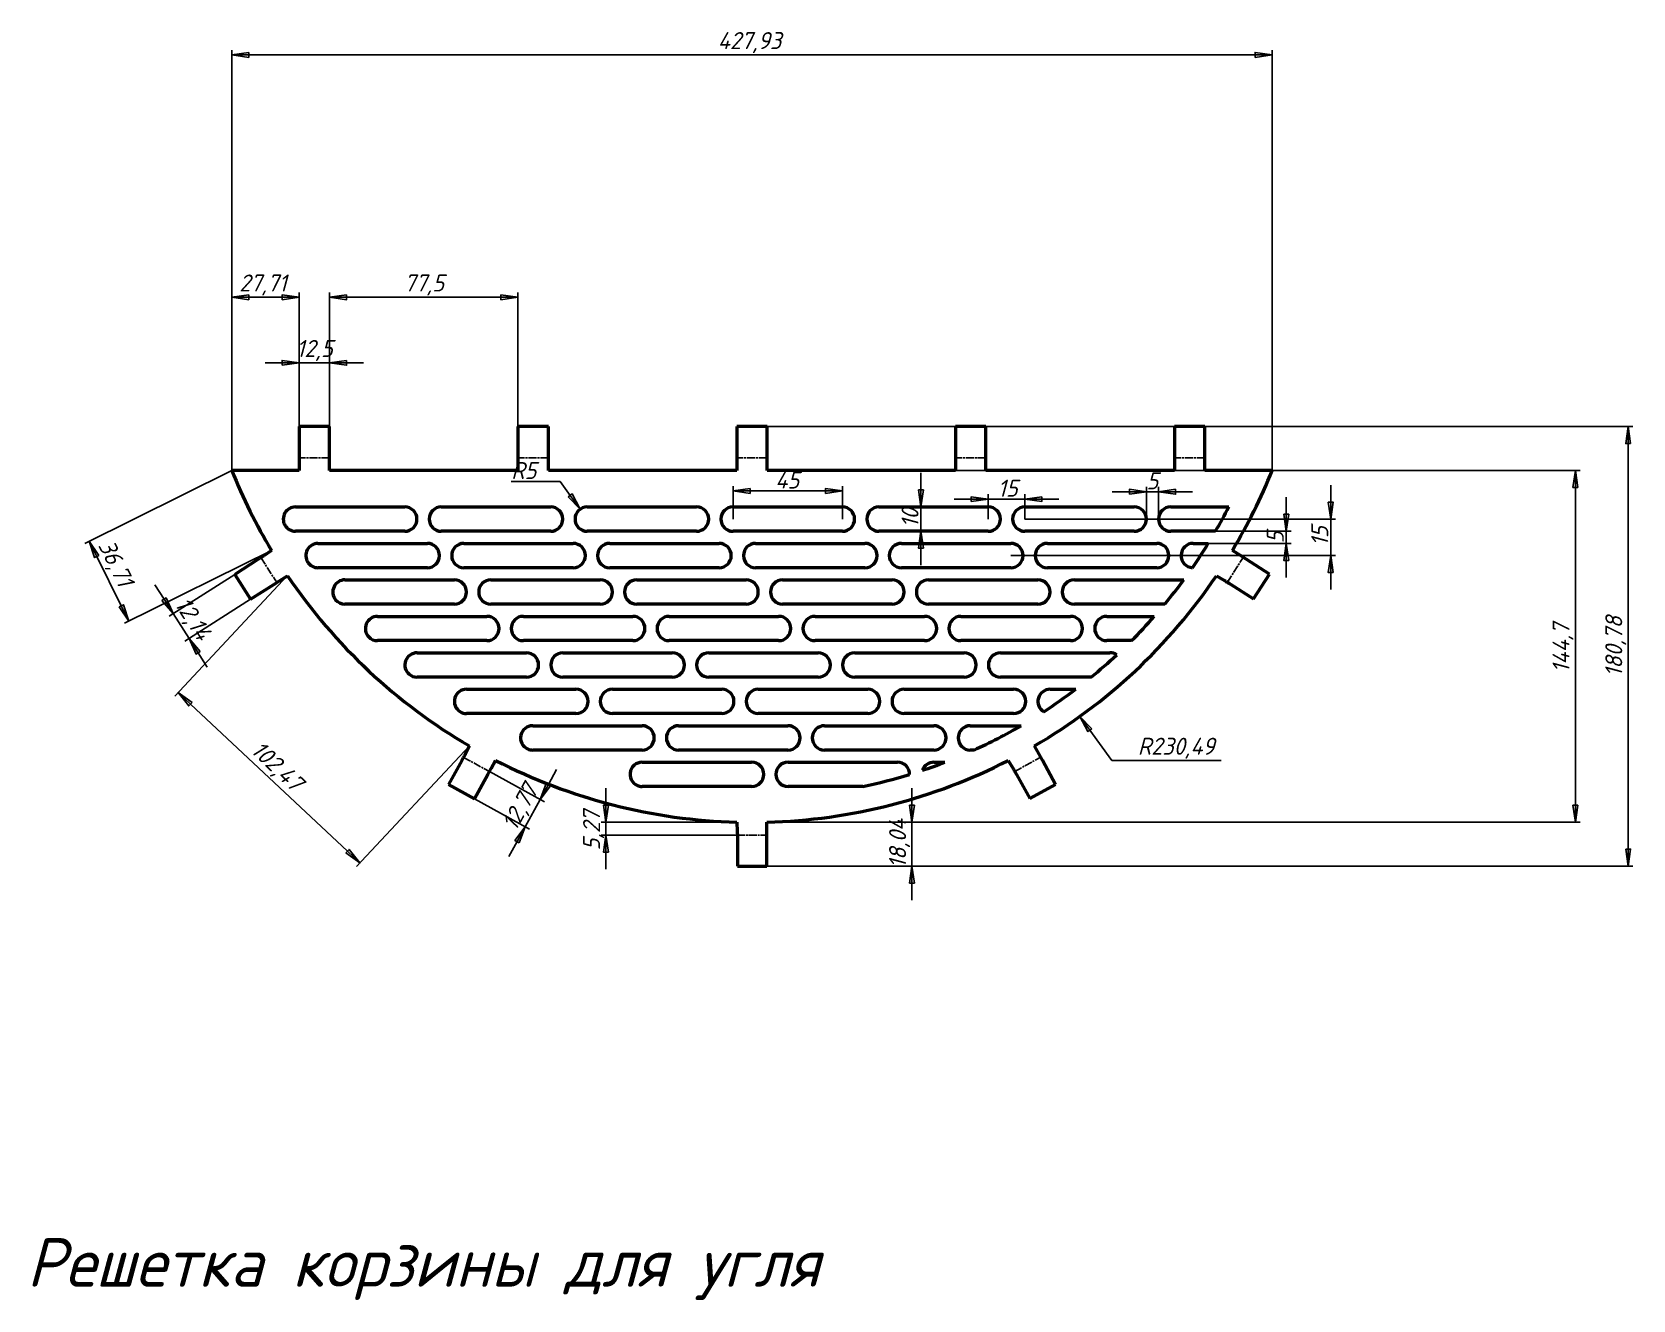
# Model space of a CAD drawing. Header units: millimetres. Extents: x 124 to 782, y 28 to 550.
import ezdxf

# ---------------------------------------------------------------- set-up
doc = ezdxf.new("R2010")
doc.units = ezdxf.units.MM
doc.header["$LTSCALE"] = 2
doc.linetypes.add('CHAIN', pattern=[0.7087, 0.4724, -0.0591, 0.1181, -0.0591])
for name, color, linetype, lineweight in [('Видимый контур (ГОСТ)', 7, 'Continuous', 50), ('Обозначение (ГОСТ)', 7, 'Continuous', 25), ('Осевая линия сгиба (ГОСТ)', 7, 'CHAIN', 25), ('Размер (ГОСТ)', 7, 'Continuous', 25)]:
    doc.layers.add(name, color=color, linetype=linetype, lineweight=lineweight)
doc.styles.add('Обычный текст (ГОСТ)', font='GOST Common Italic.ttf')
doc.dimstyles.new('Обычный (ГОСТ)', dxfattribs={"dimscale": 2, "dimtxt": 3.5, "dimasz": 3.5, "dimexe": 1, "dimexo": 0, "dimgap": 0.5, "dimtad": 1, "dimrnd": 1e-08, "dimtxsty": 'Обычный текст (ГОСТ)', "dimblk": 'Filled-1', "dimcen": 0.09, "dimdle": 15, "dimclrd": 256, "dimclre": 256, "dimclrt": 256, "dimazin": 2, "dimtfac": 0.714286, "dimtdec": 3, "dimtmove": 0, "dimatfit": 3, "dimfxl": 1, "dimtolj": 1, "dimlwd": 25, "dimlwe": 25, "dimarcsym": 0})

# ---------------------------------------------------------------- blocks, each defined once
blk = doc.blocks.new('Filled-1')
at = {"color": 0}
for p, q in [((0, 0), (-1, 0.143)), ((-1, 0.143), (-1, -0.143)), ((-1, 0), (0, 0)), ((-1, -0.143), (0, 0))]:
    blk.add_line(p, q, dxfattribs=at)
at = {"color": 0, "flags": 128}
blk.add_lwpolyline([(-1, -0.143), (0, 0), (-1, 0.143), (-1, -0.143)], dxfattribs=at)
at = {"color": 0}
blk.add_solid([(-1, -0.143), (0, 0), (-1, 0.143), (-1, -0.143)], dxfattribs=at)
blk = doc.blocks.new('*D6')
at = {"layer": 'Defpoints', "color": 0, "linetype": 'Continuous', "transparency": 16777216}
for p in [(633.96, 540.3), (206.04, 369.35), (633.96, 369.35)]:
    blk.add_point(p, dxfattribs=at)
at = {"layer": 'Размер (ГОСТ)', "linetype": 'Continuous', "lineweight": 25, "transparency": 16777216}
for p, q in [((206.04, 369.35), (206.04, 542.3)), ((213.04, 540.3), (626.96, 540.3)), ((633.96, 369.35), (633.96, 542.3))]:
    blk.add_line(p, q, dxfattribs=at)
at = {"layer": 'Размер (ГОСТ)', "linetype": 'Continuous', "lineweight": 25, "transparency": 16777216, "xscale": 7, "yscale": 7, "zscale": 7, "rotation": 180}
blk.add_blockref('Filled-1', (206.04, 540.3), dxfattribs=at)
at = {"layer": 'Размер (ГОСТ)', "linetype": 'Continuous', "lineweight": 25, "transparency": 16777216, "xscale": 7, "yscale": 7, "zscale": 7}
blk.add_blockref('Filled-1', (633.96, 540.3), dxfattribs=at)
at = {"layer": 'Размер (ГОСТ)', "linetype": 'Continuous', "lineweight": 25, "transparency": 16777216, "insert": (405.93, 549.7), "char_height": 7, "attachment_point": 1, "style": 'Обычный текст (ГОСТ)'}
blk.add_mtext('\\A1;427,93', dxfattribs=at)
blk = doc.blocks.new('*D7')
at = {"layer": 'Defpoints', "color": 0, "linetype": 'Continuous', "transparency": 16777216}
for p in [(420, 455.06), (554.91, 268.18)]:
    blk.add_point(p, dxfattribs=at)
at = {"layer": 'Размер (ГОСТ)', "linetype": 'Continuous', "lineweight": 25, "transparency": 16777216}
for p, q in [((568.02, 250.02), (559.01, 262.5)), ((613.01, 250.02), (568.02, 250.02))]:
    blk.add_line(p, q, dxfattribs=at)
at = {"layer": 'Размер (ГОСТ)', "linetype": 'Continuous', "lineweight": 25, "transparency": 16777216, "xscale": 7, "yscale": 7, "zscale": 7, "rotation": 125.8259795643685}
blk.add_blockref('Filled-1', (554.91, 268.18), dxfattribs=at)
at = {"layer": 'Размер (ГОСТ)', "linetype": 'Continuous', "lineweight": 25, "transparency": 16777216, "insert": (578.7, 259.42), "char_height": 7, "attachment_point": 1, "style": 'Обычный текст (ГОСТ)'}
blk.add_mtext('\\A1;R230,49', dxfattribs=at)
blk = doc.blocks.new('*D8')
at = {"layer": 'Defpoints', "color": 0, "linetype": 'Continuous', "transparency": 16777216}
for p in [(233.75, 440.58), (206.04, 369.35), (233.75, 373.23)]:
    blk.add_point(p, dxfattribs=at)
at = {"layer": 'Размер (ГОСТ)', "linetype": 'Continuous', "lineweight": 25, "transparency": 16777216}
for p, q in [((206.04, 369.35), (206.04, 442.58)), ((233.75, 373.23), (233.75, 442.58)), ((213.04, 440.58), (226.75, 440.58))]:
    blk.add_line(p, q, dxfattribs=at)
at = {"layer": 'Размер (ГОСТ)', "linetype": 'Continuous', "lineweight": 25, "transparency": 16777216, "xscale": 7, "yscale": 7, "zscale": 7, "rotation": 180}
blk.add_blockref('Filled-1', (206.04, 440.58), dxfattribs=at)
at = {"layer": 'Размер (ГОСТ)', "linetype": 'Continuous', "lineweight": 25, "transparency": 16777216, "xscale": 7, "yscale": 7, "zscale": 7}
blk.add_blockref('Filled-1', (233.75, 440.58), dxfattribs=at)
at = {"layer": 'Размер (ГОСТ)', "linetype": 'Continuous', "lineweight": 25, "transparency": 16777216, "insert": (209.1, 449.98), "char_height": 7, "attachment_point": 1, "style": 'Обычный текст (ГОСТ)'}
blk.add_mtext('\\A1;27,71', dxfattribs=at)
blk = doc.blocks.new('*D9')
at = {"layer": 'Defpoints', "color": 0, "linetype": 'Continuous', "transparency": 16777216}
for p in [(246.25, 413.64), (233.75, 387.39), (246.25, 387.39)]:
    blk.add_point(p, dxfattribs=at)
at = {"layer": 'Размер (ГОСТ)', "linetype": 'Continuous', "lineweight": 25, "transparency": 16777216}
for p, q in [((233.75, 387.39), (233.75, 415.64)), ((246.25, 387.39), (246.25, 415.64)), ((226.75, 413.64), (219.75, 413.64)), ((233.75, 413.64), (246.25, 413.64)), ((253.25, 413.64), (260.25, 413.64))]:
    blk.add_line(p, q, dxfattribs=at)
at = {"layer": 'Размер (ГОСТ)', "linetype": 'Continuous', "lineweight": 25, "transparency": 16777216, "xscale": 7, "yscale": 7, "zscale": 7}
blk.add_blockref('Filled-1', (233.75, 413.64), dxfattribs=at)
at = {"layer": 'Размер (ГОСТ)', "linetype": 'Continuous', "lineweight": 25, "transparency": 16777216, "xscale": 7, "yscale": 7, "zscale": 7, "rotation": 180}
blk.add_blockref('Filled-1', (246.25, 413.64), dxfattribs=at)
at = {"layer": 'Размер (ГОСТ)', "linetype": 'Continuous', "lineweight": 25, "transparency": 16777216, "insert": (232.57, 423.04), "char_height": 7, "attachment_point": 1, "style": 'Обычный текст (ГОСТ)'}
blk.add_mtext('\\A1;12,5', dxfattribs=at)
blk = doc.blocks.new('*D10')
at = {"layer": 'Defpoints', "color": 0, "linetype": 'Continuous', "transparency": 16777216}
for p in [(323.75, 440.58), (246.25, 373.23), (323.75, 369.35)]:
    blk.add_point(p, dxfattribs=at)
at = {"layer": 'Размер (ГОСТ)', "linetype": 'Continuous', "lineweight": 25, "transparency": 16777216}
for p, q in [((246.25, 373.23), (246.25, 442.58)), ((323.75, 369.35), (323.75, 442.58)), ((253.25, 440.58), (316.75, 440.58))]:
    blk.add_line(p, q, dxfattribs=at)
at = {"layer": 'Размер (ГОСТ)', "linetype": 'Continuous', "lineweight": 25, "transparency": 16777216, "xscale": 7, "yscale": 7, "zscale": 7, "rotation": 180}
blk.add_blockref('Filled-1', (246.25, 440.58), dxfattribs=at)
at = {"layer": 'Размер (ГОСТ)', "linetype": 'Continuous', "lineweight": 25, "transparency": 16777216, "xscale": 7, "yscale": 7, "zscale": 7}
blk.add_blockref('Filled-1', (323.75, 440.58), dxfattribs=at)
at = {"layer": 'Размер (ГОСТ)', "linetype": 'Continuous', "lineweight": 25, "transparency": 16777216, "insert": (276.91, 449.98), "char_height": 7, "attachment_point": 1, "style": 'Обычный текст (ГОСТ)'}
blk.add_mtext('\\A1;77,5', dxfattribs=at)
blk = doc.blocks.new('*D11')
at = {"layer": 'Defpoints', "color": 0, "linetype": 'Continuous', "transparency": 16777216}
for p in [(206.04, 369.35), (222.36, 336.47), (163.73, 307.37)]:
    blk.add_point(p, dxfattribs=at)
at = {"layer": 'Размер (ГОСТ)', "linetype": 'Continuous', "lineweight": 25, "transparency": 16777216}
for p, q in [((206.04, 369.35), (145.62, 339.36)), ((222.36, 336.47), (161.94, 306.48)), ((150.52, 333.98), (160.62, 313.64))]:
    blk.add_line(p, q, dxfattribs=at)
at = {"layer": 'Размер (ГОСТ)', "linetype": 'Continuous', "lineweight": 25, "transparency": 16777216, "xscale": 7, "yscale": 7, "zscale": 7}
for p, rotation in [((147.41, 340.25), 116.3980978850305), ((163.73, 307.37), 296.3980978850305)]:
    blk.add_blockref('Filled-1', p, dxfattribs=dict(at, rotation=rotation))
at = {"layer": 'Размер (ГОСТ)', "linetype": 'Continuous', "lineweight": 25, "transparency": 16777216, "insert": (157.16, 341.75), "char_height": 7, "attachment_point": 1, "rotation": 296.3981, "style": 'Обычный текст (ГОСТ)'}
blk.add_mtext('\\A1;36,71', dxfattribs=at)
blk = doc.blocks.new('*D12')
at = {"layer": 'Defpoints', "color": 0, "linetype": 'Continuous', "transparency": 16777216}
for p in [(207.24, 326.62), (213.76, 316.38), (188.46, 300.26)]:
    blk.add_point(p, dxfattribs=at)
at = {"layer": 'Размер (ГОСТ)', "linetype": 'Continuous', "lineweight": 25, "transparency": 16777216}
for p, q in [((207.24, 326.62), (180.25, 309.43)), ((178.18, 316.41), (174.42, 322.31)), ((213.76, 316.38), (186.78, 299.19)), ((181.94, 310.5), (188.46, 300.26)), ((192.22, 294.36), (195.98, 288.46))]:
    blk.add_line(p, q, dxfattribs=at)
at = {"layer": 'Размер (ГОСТ)', "linetype": 'Continuous', "lineweight": 25, "transparency": 16777216, "xscale": 7, "yscale": 7, "zscale": 7}
for p, rotation in [((181.94, 310.5), 302.4999999999995), ((188.46, 300.26), 122.4999999999995)]:
    blk.add_blockref('Filled-1', p, dxfattribs=dict(at, rotation=rotation))
at = {"layer": 'Размер (ГОСТ)', "linetype": 'Continuous', "lineweight": 25, "transparency": 16777216, "insert": (188.22, 318.13), "char_height": 7, "attachment_point": 1, "rotation": 302.5, "style": 'Обычный текст (ГОСТ)'}
blk.add_mtext('\\A1;12,14', dxfattribs=at)
blk = doc.blocks.new('*D13')
at = {"layer": 'Defpoints', "color": 0, "linetype": 'Continuous', "transparency": 16777216}
for p in [(228.98, 326.08), (303.76, 256.02), (258.73, 207.94)]:
    blk.add_point(p, dxfattribs=at)
at = {"layer": 'Размер (ГОСТ)', "linetype": 'Continuous', "lineweight": 25, "transparency": 16777216}
for p, q in [((228.98, 326.08), (182.57, 276.54)), ((189.05, 273.21), (253.62, 212.73)), ((303.76, 256.02), (257.36, 206.48))]:
    blk.add_line(p, q, dxfattribs=at)
at = {"layer": 'Размер (ГОСТ)', "linetype": 'Continuous', "lineweight": 25, "transparency": 16777216, "xscale": 7, "yscale": 7, "zscale": 7}
for p, rotation in [((183.94, 278), 136.8721753601206), ((258.73, 207.94), 316.8721753601207)]:
    blk.add_blockref('Filled-1', p, dxfattribs=dict(at, rotation=rotation))
at = {"layer": 'Размер (ГОСТ)', "linetype": 'Continuous', "lineweight": 25, "transparency": 16777216, "insert": (218.24, 258.75), "char_height": 7, "attachment_point": 1, "rotation": 316.87218, "style": 'Обычный текст (ГОСТ)'}
blk.add_mtext('\\A1;102,47', dxfattribs=at)
blk = doc.blocks.new('*D14')
at = {"layer": 'Defpoints', "color": 0, "linetype": 'Continuous', "transparency": 16777216}
for p in [(312.03, 245.47), (305.89, 234.28), (326.78, 222.82)]:
    blk.add_point(p, dxfattribs=at)
at = {"layer": 'Размер (ГОСТ)', "linetype": 'Continuous', "lineweight": 25, "transparency": 16777216}
for p, q in [((312.03, 245.47), (334.68, 233.05)), ((336.29, 240.15), (339.66, 246.29)), ((305.89, 234.28), (328.54, 221.86)), ((332.92, 234.01), (326.78, 222.82)), ((323.42, 216.68), (320.05, 210.54))]:
    blk.add_line(p, q, dxfattribs=at)
at = {"layer": 'Размер (ГОСТ)', "linetype": 'Continuous', "lineweight": 25, "transparency": 16777216, "xscale": 7, "yscale": 7, "zscale": 7}
for p, rotation in [((332.92, 234.01), 241.2499999999976), ((326.78, 222.82), 61.24999999999758)]:
    blk.add_blockref('Filled-1', p, dxfattribs=dict(at, rotation=rotation))
at = {"layer": 'Размер (ГОСТ)', "linetype": 'Continuous', "lineweight": 25, "transparency": 16777216, "insert": (316.73, 224.04), "char_height": 7, "attachment_point": 1, "rotation": 61.25, "style": 'Обычный текст (ГОСТ)'}
blk.add_mtext('\\A1;12,77', dxfattribs=at)
blk = doc.blocks.new('*D15')
at = {"layer": 'Defpoints', "color": 0, "linetype": 'Continuous', "transparency": 16777216}
for p in [(359.93, 224.65), (413.83, 224.65), (413.99, 219.38)]:
    blk.add_point(p, dxfattribs=at)
at = {"layer": 'Размер (ГОСТ)', "linetype": 'Continuous', "lineweight": 25, "transparency": 16777216}
for p, q in [((359.93, 231.65), (359.93, 238.65)), ((413.83, 224.65), (357.93, 224.65)), ((359.93, 219.38), (359.93, 224.65)), ((413.99, 219.38), (357.93, 219.38)), ((359.93, 212.38), (359.93, 205.38))]:
    blk.add_line(p, q, dxfattribs=at)
at = {"layer": 'Размер (ГОСТ)', "linetype": 'Continuous', "lineweight": 25, "transparency": 16777216, "xscale": 7, "yscale": 7, "zscale": 7}
for p, rotation in [((359.93, 224.65), 270), ((359.93, 219.38), 90)]:
    blk.add_blockref('Filled-1', p, dxfattribs=dict(at, rotation=rotation))
at = {"layer": 'Размер (ГОСТ)', "linetype": 'Continuous', "lineweight": 25, "transparency": 16777216, "insert": (350.53, 213.03), "char_height": 7, "attachment_point": 1, "rotation": 90, "style": 'Обычный текст (ГОСТ)'}
blk.add_mtext('\\A1;5,27', dxfattribs=at)
blk = doc.blocks.new('*D16')
at = {"layer": 'Defpoints', "color": 0, "linetype": 'Continuous', "transparency": 16777216}
for p in [(426.15, 224.65), (426.15, 206.61), (485.81, 206.61)]:
    blk.add_point(p, dxfattribs=at)
at = {"layer": 'Размер (ГОСТ)', "linetype": 'Continuous', "lineweight": 25, "transparency": 16777216}
for p, q in [((485.81, 231.65), (485.81, 238.65)), ((426.15, 224.65), (487.81, 224.65)), ((485.81, 224.65), (485.81, 217.65)), ((485.81, 217.65), (485.81, 213.61)), ((485.81, 206.61), (485.81, 213.61)), ((426.15, 206.61), (487.81, 206.61)), ((485.81, 199.61), (485.81, 192.61))]:
    blk.add_line(p, q, dxfattribs=at)
at = {"layer": 'Размер (ГОСТ)', "linetype": 'Continuous', "lineweight": 25, "transparency": 16777216, "xscale": 7, "yscale": 7, "zscale": 7}
for p, rotation in [((485.81, 224.65), 270), ((485.81, 206.61), 90)]:
    blk.add_blockref('Filled-1', p, dxfattribs=dict(at, rotation=rotation))
at = {"layer": 'Размер (ГОСТ)', "linetype": 'Continuous', "lineweight": 25, "transparency": 16777216, "insert": (476.41, 205.78), "char_height": 7, "attachment_point": 1, "rotation": 90, "style": 'Обычный текст (ГОСТ)'}
blk.add_mtext('\\A1;18,04', dxfattribs=at)
blk = doc.blocks.new('*D17')
at = {"layer": 'Defpoints', "color": 0, "linetype": 'Continuous', "transparency": 16777216}
for p in [(426.25, 387.39), (780.37, 387.39), (426.15, 206.61)]:
    blk.add_point(p, dxfattribs=at)
at = {"layer": 'Размер (ГОСТ)', "linetype": 'Continuous', "lineweight": 25, "transparency": 16777216}
for p, q in [((426.25, 387.39), (782.37, 387.39)), ((780.37, 213.61), (780.37, 380.39)), ((426.15, 206.61), (782.37, 206.61))]:
    blk.add_line(p, q, dxfattribs=at)
at = {"layer": 'Размер (ГОСТ)', "linetype": 'Continuous', "lineweight": 25, "transparency": 16777216, "xscale": 7, "yscale": 7, "zscale": 7}
for p, rotation in [((780.37, 387.39), 90), ((780.37, 206.61), 270)]:
    blk.add_blockref('Filled-1', p, dxfattribs=dict(at, rotation=rotation))
at = {"layer": 'Размер (ГОСТ)', "linetype": 'Continuous', "lineweight": 25, "transparency": 16777216, "insert": (770.97, 284.47), "char_height": 7, "attachment_point": 1, "rotation": 90, "style": 'Обычный текст (ГОСТ)'}
blk.add_mtext('\\A1;180,78', dxfattribs=at)
blk = doc.blocks.new('*D18')
at = {"layer": 'Defpoints', "color": 0, "linetype": 'Continuous', "transparency": 16777216}
for p in [(503.75, 369.35), (758.67, 369.35), (426.15, 224.65)]:
    blk.add_point(p, dxfattribs=at)
at = {"layer": 'Размер (ГОСТ)', "linetype": 'Continuous', "lineweight": 25, "transparency": 16777216}
for p, q in [((503.75, 369.35), (760.67, 369.35)), ((758.67, 231.65), (758.67, 362.35)), ((426.15, 224.65), (760.67, 224.65))]:
    blk.add_line(p, q, dxfattribs=at)
at = {"layer": 'Размер (ГОСТ)', "linetype": 'Continuous', "lineweight": 25, "transparency": 16777216, "xscale": 7, "yscale": 7, "zscale": 7}
for p, rotation in [((758.67, 369.35), 90), ((758.67, 224.65), 270)]:
    blk.add_blockref('Filled-1', p, dxfattribs=dict(at, rotation=rotation))
at = {"layer": 'Размер (ГОСТ)', "linetype": 'Continuous', "lineweight": 25, "transparency": 16777216, "insert": (749.27, 286.13), "char_height": 7, "attachment_point": 1, "rotation": 90, "style": 'Обычный текст (ГОСТ)'}
blk.add_mtext('\\A1;144,7', dxfattribs=at)
blk = doc.blocks.new('*D19')
at = {"layer": 'Defpoints', "color": 0, "linetype": 'Continuous', "transparency": 16777216}
for p in [(349.31, 353.42), (352.22, 349.35)]:
    blk.add_point(p, dxfattribs=at)
at = {"layer": 'Размер (ГОСТ)', "linetype": 'Continuous', "lineweight": 25, "transparency": 16777216}
for p, q in [((320.97, 364.81), (341.17, 364.81)), ((341.17, 364.81), (345.24, 359.11))]:
    blk.add_line(p, q, dxfattribs=at)
at = {"layer": 'Размер (ГОСТ)', "linetype": 'Continuous', "lineweight": 25, "transparency": 16777216, "xscale": 7, "yscale": 7, "zscale": 7, "rotation": 305.5562545892565}
blk.add_blockref('Filled-1', (349.31, 353.42), dxfattribs=at)
at = {"layer": 'Размер (ГОСТ)', "linetype": 'Continuous', "lineweight": 25, "transparency": 16777216, "insert": (320.97, 372.81), "char_height": 7, "attachment_point": 1, "style": 'Обычный текст (ГОСТ)'}
blk.add_mtext('\\A1;R5', dxfattribs=at)
blk = doc.blocks.new('*D20')
at = {"layer": 'Defpoints', "color": 0, "linetype": 'Continuous', "transparency": 16777216}
for p in [(457.22, 360.91), (412.22, 349.35), (457.22, 349.35)]:
    blk.add_point(p, dxfattribs=at)
at = {"layer": 'Размер (ГОСТ)', "linetype": 'Continuous', "lineweight": 25, "transparency": 16777216}
for p, q in [((412.22, 349.35), (412.22, 362.91)), ((457.22, 349.35), (457.22, 362.91)), ((419.22, 360.91), (450.22, 360.91))]:
    blk.add_line(p, q, dxfattribs=at)
at = {"layer": 'Размер (ГОСТ)', "linetype": 'Continuous', "lineweight": 25, "transparency": 16777216, "xscale": 7, "yscale": 7, "zscale": 7, "rotation": 180}
blk.add_blockref('Filled-1', (412.22, 360.91), dxfattribs=at)
at = {"layer": 'Размер (ГОСТ)', "linetype": 'Continuous', "lineweight": 25, "transparency": 16777216, "xscale": 7, "yscale": 7, "zscale": 7}
blk.add_blockref('Filled-1', (457.22, 360.91), dxfattribs=at)
at = {"layer": 'Размер (ГОСТ)', "linetype": 'Continuous', "lineweight": 25, "transparency": 16777216, "insert": (429.55, 368.91), "char_height": 7, "attachment_point": 1, "style": 'Обычный текст (ГОСТ)'}
blk.add_mtext('\\A1;45', dxfattribs=at)
blk = doc.blocks.new('*D21')
at = {"layer": 'Defpoints', "color": 0, "linetype": 'Continuous', "transparency": 16777216}
for p in [(489.51, 354.35), (489.51, 344.35), (489.51, 344.35)]:
    blk.add_point(p, dxfattribs=at)
at = {"layer": 'Размер (ГОСТ)', "linetype": 'Continuous', "lineweight": 25, "transparency": 16777216}
for p, q in [((489.51, 361.35), (489.51, 368.35)), ((489.51, 354.35), (489.51, 344.35)), ((489.51, 337.35), (489.51, 330.35))]:
    blk.add_line(p, q, dxfattribs=at)
at = {"layer": 'Размер (ГОСТ)', "linetype": 'Continuous', "lineweight": 25, "transparency": 16777216, "xscale": 7, "yscale": 7, "zscale": 7}
for p, rotation in [((489.51, 354.35), 270), ((489.51, 344.35), 90)]:
    blk.add_blockref('Filled-1', p, dxfattribs=dict(at, rotation=rotation))
at = {"layer": 'Размер (ГОСТ)', "linetype": 'Continuous', "lineweight": 25, "transparency": 16777216, "insert": (481.51, 345.83), "char_height": 7, "attachment_point": 1, "rotation": 90, "style": 'Обычный текст (ГОСТ)'}
blk.add_mtext('\\A1;10', dxfattribs=at)
blk = doc.blocks.new('*D22')
at = {"layer": 'Defpoints', "color": 0, "linetype": 'Continuous', "transparency": 16777216}
for p in [(532.22, 357.55), (517.22, 349.35), (532.22, 349.35)]:
    blk.add_point(p, dxfattribs=at)
at = {"layer": 'Размер (ГОСТ)', "linetype": 'Continuous', "lineweight": 25, "transparency": 16777216}
for p, q in [((510.22, 357.55), (503.22, 357.55)), ((517.22, 349.35), (517.22, 359.55)), ((517.22, 357.55), (532.22, 357.55)), ((532.22, 349.35), (532.22, 359.55)), ((539.22, 357.55), (546.22, 357.55))]:
    blk.add_line(p, q, dxfattribs=at)
at = {"layer": 'Размер (ГОСТ)', "linetype": 'Continuous', "lineweight": 25, "transparency": 16777216, "xscale": 7, "yscale": 7, "zscale": 7}
blk.add_blockref('Filled-1', (517.22, 357.55), dxfattribs=at)
at = {"layer": 'Размер (ГОСТ)', "linetype": 'Continuous', "lineweight": 25, "transparency": 16777216, "xscale": 7, "yscale": 7, "zscale": 7, "rotation": 180}
blk.add_blockref('Filled-1', (532.22, 357.55), dxfattribs=at)
at = {"layer": 'Размер (ГОСТ)', "linetype": 'Continuous', "lineweight": 25, "transparency": 16777216, "insert": (521.09, 365.55), "char_height": 7, "attachment_point": 1, "style": 'Обычный текст (ГОСТ)'}
blk.add_mtext('\\A1;15', dxfattribs=at)
blk = doc.blocks.new('*D23')
at = {"layer": 'Defpoints', "color": 0, "linetype": 'Continuous', "transparency": 16777216}
for p in [(532.22, 349.35), (658.03, 349.35), (526.49, 334.35)]:
    blk.add_point(p, dxfattribs=at)
at = {"layer": 'Размер (ГОСТ)', "linetype": 'Continuous', "lineweight": 25, "transparency": 16777216}
for p, q in [((658.03, 356.35), (658.03, 363.35)), ((532.22, 349.35), (660.03, 349.35)), ((658.03, 334.35), (658.03, 349.35)), ((526.49, 334.35), (660.03, 334.35)), ((658.03, 327.35), (658.03, 320.35))]:
    blk.add_line(p, q, dxfattribs=at)
at = {"layer": 'Размер (ГОСТ)', "linetype": 'Continuous', "lineweight": 25, "transparency": 16777216, "xscale": 7, "yscale": 7, "zscale": 7}
for p, rotation in [((658.03, 349.35), 270), ((658.03, 334.35), 90)]:
    blk.add_blockref('Filled-1', p, dxfattribs=dict(at, rotation=rotation))
at = {"layer": 'Размер (ГОСТ)', "linetype": 'Continuous', "lineweight": 25, "transparency": 16777216, "insert": (650.03, 338.22), "char_height": 7, "attachment_point": 1, "rotation": 90, "style": 'Обычный текст (ГОСТ)'}
blk.add_mtext('\\A1;15', dxfattribs=at)
blk = doc.blocks.new('*D24')
at = {"layer": 'Defpoints', "color": 0, "linetype": 'Continuous', "transparency": 16777216}
for p in [(587.22, 360.6), (582.22, 349.35), (587.22, 349.35)]:
    blk.add_point(p, dxfattribs=at)
at = {"layer": 'Размер (ГОСТ)', "linetype": 'Continuous', "lineweight": 25, "transparency": 16777216}
for p, q in [((582.22, 349.35), (582.22, 362.6)), ((587.22, 349.35), (587.22, 362.6)), ((575.22, 360.6), (568.22, 360.6)), ((582.22, 360.6), (587.22, 360.6)), ((594.22, 360.6), (601.22, 360.6))]:
    blk.add_line(p, q, dxfattribs=at)
at = {"layer": 'Размер (ГОСТ)', "linetype": 'Continuous', "lineweight": 25, "transparency": 16777216, "xscale": 7, "yscale": 7, "zscale": 7}
blk.add_blockref('Filled-1', (582.22, 360.6), dxfattribs=at)
at = {"layer": 'Размер (ГОСТ)', "linetype": 'Continuous', "lineweight": 25, "transparency": 16777216, "xscale": 7, "yscale": 7, "zscale": 7, "rotation": 180}
blk.add_blockref('Filled-1', (587.22, 360.6), dxfattribs=at)
at = {"layer": 'Размер (ГОСТ)', "linetype": 'Continuous', "lineweight": 25, "transparency": 16777216, "insert": (582.26, 368.6), "char_height": 7, "attachment_point": 1, "style": 'Обычный текст (ГОСТ)'}
blk.add_mtext('\\A1;5', dxfattribs=at)
blk = doc.blocks.new('*D25')
at = {"layer": 'Defpoints', "color": 0, "linetype": 'Continuous', "transparency": 16777216}
for p in [(610.68, 344.35), (607.69, 339.35), (639.75, 339.35)]:
    blk.add_point(p, dxfattribs=at)
at = {"layer": 'Размер (ГОСТ)', "linetype": 'Continuous', "lineweight": 25, "transparency": 16777216}
for p, q in [((639.75, 351.35), (639.75, 358.35)), ((610.68, 344.35), (641.75, 344.35)), ((639.75, 344.35), (639.75, 339.35)), ((607.69, 339.35), (641.75, 339.35)), ((639.75, 332.35), (639.75, 325.35))]:
    blk.add_line(p, q, dxfattribs=at)
at = {"layer": 'Размер (ГОСТ)', "linetype": 'Continuous', "lineweight": 25, "transparency": 16777216, "xscale": 7, "yscale": 7, "zscale": 7}
for p, rotation in [((639.75, 344.35), 270), ((639.75, 339.35), 90)]:
    blk.add_blockref('Filled-1', p, dxfattribs=dict(at, rotation=rotation))
at = {"layer": 'Размер (ГОСТ)', "linetype": 'Continuous', "lineweight": 25, "transparency": 16777216, "insert": (631.75, 339.39), "char_height": 7, "attachment_point": 1, "rotation": 90, "style": 'Обычный текст (ГОСТ)'}
blk.add_mtext('\\A1;5', dxfattribs=at)

msp = doc.modelspace()

# ---------------------------------------------------------------- linework, layer by layer
at = {"layer": 'Видимый контур (ГОСТ)'}
for p, q in [((233.75, 387.388), (233.75, 376.012)), ((246.25, 387.388), (233.75, 387.388)), ((246.25, 376.012), (246.25, 387.388)), ((323.75, 387.388), (323.75, 376.012)), ((336.25, 387.388), (323.75, 387.388)), ((336.25, 376.012), (336.25, 387.388)), ((413.75, 387.388), (413.75, 376.012)), ((426.25, 387.388), (413.75, 387.388)), ((426.25, 376.012), (426.25, 387.388)), ((516.25, 387.388), (503.75, 387.388)), ((503.75, 387.388), (503.75, 376.012)), ((516.25, 376.012), (516.25, 387.388)), ((593.75, 387.388), (593.75, 376.012)), ((606.25, 387.388), (593.75, 387.388)), ((606.25, 376.012), (606.25, 387.388)), ((233.75, 376.012), (233.75, 373.225)), ((246.25, 373.225), (246.25, 376.012)), ((323.75, 376.012), (323.75, 373.225)), ((336.25, 373.225), (336.25, 376.012)), ((413.75, 376.012), (413.75, 373.225)), ((426.25, 373.225), (426.25, 376.012)), ((503.75, 376.012), (503.75, 373.225)), ((516.25, 373.225), (516.25, 376.012)), ((593.75, 376.012), (593.75, 373.225)), ((606.25, 373.225), (606.25, 376.012)), ((233.75, 369.349), (206.037, 369.349)), ((233.75, 373.225), (233.75, 369.349)), ((246.25, 369.349), (246.25, 373.225)), ((323.75, 369.349), (246.25, 369.349)), ((323.75, 373.225), (323.75, 369.349)), ((336.25, 369.349), (336.25, 373.225)), ((413.75, 369.349), (336.25, 369.349)), ((413.75, 373.225), (413.75, 369.349)), ((426.25, 369.349), (426.25, 373.225)), ((503.75, 369.349), (426.25, 369.349)), ((503.75, 373.225), (503.75, 369.349)), ((516.25, 369.349), (516.25, 373.225)), ((593.75, 369.349), (516.25, 369.349)), ((593.75, 373.225), (593.75, 369.349)), ((606.25, 369.349), (606.25, 373.225)), ((633.963, 369.349), (606.25, 369.349)), ((232.218, 354.349), (277.218, 354.349)), ((292.218, 354.349), (337.218, 354.349)), ((352.218, 354.349), (397.218, 354.349)), ((412.218, 354.349), (457.218, 354.349)), ((472.218, 354.349), (517.218, 354.349)), ((532.218, 354.349), (577.218, 354.349)), ((592.218, 354.349), (616.148, 354.349)), ((277.218, 344.349), (232.218, 344.349)), ((337.218, 344.349), (292.218, 344.349)), ((397.218, 344.349), (352.218, 344.349)), ((457.218, 344.349), (412.218, 344.349)), ((517.218, 344.349), (472.218, 344.349)), ((577.218, 344.349), (532.218, 344.349)), ((610.683, 344.349), (592.218, 344.349)), ((222.358, 336.466), (219.193, 334.286)), ((241.49, 339.349), (286.49, 339.349)), ((301.49, 339.349), (346.49, 339.349)), ((361.49, 339.349), (406.49, 339.349)), ((421.49, 339.349), (466.49, 339.349)), ((481.49, 339.349), (526.49, 339.349)), ((541.49, 339.349), (586.49, 339.349)), ((601.49, 339.349), (607.691, 339.349)), ((620.869, 334.384), (617.63, 336.447)), ((216.801, 332.712), (207.242, 326.622)), ((286.49, 329.349), (241.49, 329.349)), ((346.49, 329.349), (301.49, 329.349)), ((406.49, 329.349), (361.49, 329.349)), ((466.49, 329.349), (421.49, 329.349)), ((526.49, 329.349), (481.49, 329.349)), ((586.49, 329.349), (541.49, 329.349)), ((623.284, 332.845), (620.869, 334.384)), ((632.843, 326.755), (623.284, 332.845)), ((207.242, 326.622), (213.765, 316.383)), ((223.324, 322.473), (225.739, 324.012)), ((225.739, 324.012), (228.978, 326.075)), ((252.61, 324.349), (297.61, 324.349)), ((312.61, 324.349), (357.61, 324.349)), ((372.61, 324.349), (417.61, 324.349)), ((432.61, 324.349), (477.61, 324.349)), ((492.61, 324.349), (537.61, 324.349)), ((552.61, 324.349), (597.571, 324.349)), ((611.01, 326.056), (614.323, 324.109)), ((626.32, 316.516), (632.843, 326.755)), ((213.765, 316.383), (223.324, 322.473)), ((616.761, 322.606), (626.32, 316.516)), ((297.61, 314.349), (252.61, 314.349)), ((357.61, 314.349), (312.61, 314.349)), ((417.61, 314.349), (372.61, 314.349)), ((477.61, 314.349), (432.61, 314.349)), ((537.61, 314.349), (492.61, 314.349)), ((589.756, 314.349), (552.61, 314.349)), ((265.977, 309.349), (310.977, 309.349)), ((325.977, 309.349), (370.977, 309.349)), ((385.977, 309.349), (430.977, 309.349)), ((445.977, 309.349), (490.977, 309.349)), ((505.977, 309.349), (550.977, 309.349)), ((565.977, 309.349), (585.485, 309.349)), ((310.977, 299.349), (265.977, 299.349)), ((370.977, 299.349), (325.977, 299.349)), ((430.977, 299.349), (385.977, 299.349)), ((490.977, 299.349), (445.977, 299.349)), ((550.977, 299.349), (505.977, 299.349)), ((576.112, 299.349), (565.977, 299.349)), ((282.244, 294.349), (327.244, 294.349)), ((342.244, 294.349), (387.244, 294.349)), ((402.244, 294.349), (447.244, 294.349)), ((462.244, 294.349), (507.244, 294.349)), ((522.244, 294.349), (567.244, 294.349)), ((327.244, 284.349), (282.244, 284.349)), ((387.244, 284.349), (342.244, 284.349)), ((447.244, 284.349), (402.244, 284.349)), ((507.244, 284.349), (462.244, 284.349)), ((559.551, 284.349), (522.244, 284.349)), ((302.61, 279.349), (347.61, 279.349)), ((362.61, 279.349), (407.61, 279.349)), ((422.61, 279.349), (467.61, 279.349)), ((482.61, 279.349), (527.61, 279.349)), ((542.61, 279.349), (553.201, 279.349)), ((347.61, 269.349), (302.61, 269.349)), ((329.811, 264.349), (374.811, 264.349)), ((407.61, 269.349), (362.61, 269.349)), ((389.811, 264.349), (434.811, 264.349)), ((467.61, 269.349), (422.61, 269.349)), ((449.811, 264.349), (494.811, 264.349)), ((527.61, 269.349), (482.61, 269.349)), ((509.811, 264.349), (530.662, 264.349)), ((303.765, 256.022), (302.038, 252.589)), ((374.811, 254.349), (329.811, 254.349)), ((434.811, 254.349), (389.811, 254.349)), ((494.811, 254.349), (449.811, 254.349)), ((511.279, 254.349), (509.811, 254.349)), ((538.063, 252.644), (536.216, 256.011)), ((539.44, 250.134), (538.063, 252.644)), ((300.698, 250.058), (295.246, 240.121)), ((305.89, 234.282), (311.342, 244.219)), ((311.342, 244.219), (312.719, 246.729)), ((312.719, 246.729), (314.566, 250.096)), ((374.859, 249.349), (419.859, 249.349)), ((434.859, 249.349), (479.859, 249.349)), ((494.859, 249.349), (499.371, 249.349)), ((525.414, 250.086), (527.382, 246.785)), ((528.796, 244.295), (534.248, 234.357)), ((544.892, 240.197), (539.44, 250.134)), ((295.246, 240.121), (305.89, 234.282)), ((419.859, 239.349), (374.859, 239.349)), ((465.667, 239.349), (434.859, 239.349)), ((534.248, 234.357), (544.892, 240.197)), ((413.828, 224.651), (413.967, 220.81)), ((426.149, 220.81), (426.149, 224.65)), ((414.009, 217.947), (414.009, 206.612)), ((426.149, 217.947), (426.149, 220.81)), ((426.149, 206.612), (426.149, 217.947)), ((414.009, 206.612), (426.149, 206.612))]:
    msp.add_line(p, q, dxfattribs=at)
for centre, radius, start, end in [((420, 455.06), 230.493, 201.830511, 210.965684), ((420, 455.06), 230.493, 329.028666, 338.169489), ((232.218, 349.349), 5, 90, 209.377229), ((277.218, 349.349), 5, 270, 90), ((292.218, 349.349), 5, 90, 270), ((337.218, 349.349), 5, 270, 90), ((352.218, 349.349), 5, 90, 270), ((397.218, 349.349), 5, 270, 90), ((412.218, 349.349), 5, 90, 270), ((457.218, 349.349), 5, 270, 90), ((472.218, 349.349), 5, 90, 270), ((517.218, 349.349), 5, 270, 90), ((532.218, 349.349), 5, 90, 270), ((577.218, 349.349), 5, 270, 90), ((592.218, 349.349), 5, 90, 270), ((420, 455.06), 220.493, 329.860316, 332.821972), ((232.218, 349.349), 5, 209.377229, 270), ((241.49, 334.349), 5, 90, 214.067235), ((286.49, 334.349), 5, 270, 90), ((301.49, 334.349), 5, 90, 270), ((346.49, 334.349), 5, 270, 90), ((361.49, 334.349), 5, 90, 270), ((406.49, 334.349), 5, 270, 90), ((421.49, 334.349), 5, 90, 270), ((466.49, 334.349), 5, 270, 90), ((481.49, 334.349), 5, 90, 270), ((526.49, 334.349), 5, 270, 90), ((541.49, 334.349), 5, 90, 270), ((586.49, 334.349), 5, 270, 90), ((601.49, 334.349), 5, 90, 266.134545), ((420, 455.06), 220.493, 325.243654, 328.346139), ((241.49, 334.349), 5, 214.067235, 270), ((420, 455.06), 230.493, 214.028666, 239.715684), ((252.61, 319.349), 5, 90, 219.033792), ((297.61, 319.349), 5, 270, 90), ((312.61, 319.349), 5, 90, 270), ((357.61, 319.349), 5, 270, 90), ((372.61, 319.349), 5, 90, 270), ((417.61, 319.349), 5, 270, 90), ((432.61, 319.349), 5, 90, 270), ((477.61, 319.349), 5, 270, 90), ((492.61, 319.349), 5, 90, 270), ((420, 455.06), 230.493, 300.278666, 325.965684), ((537.61, 319.349), 5, 270, 90), ((552.61, 319.349), 5, 90, 270), ((420, 455.06), 220.493, 320.344588, 323.642914), ((252.61, 319.349), 5, 219.033792, 270), ((265.977, 304.349), 5, 90, 224.376812), ((310.977, 304.349), 5, 270, 90), ((325.977, 304.349), 5, 90, 270), ((370.977, 304.349), 5, 270, 90), ((385.977, 304.349), 5, 90, 270), ((430.977, 304.349), 5, 270, 90), ((445.977, 304.349), 5, 90, 270), ((490.977, 304.349), 5, 270, 90), ((505.977, 304.349), 5, 90, 270), ((550.977, 304.349), 5, 270, 90), ((565.977, 304.349), 5, 90, 270), ((420, 455.06), 220.493, 315.073558, 318.635622), ((265.977, 304.349), 5, 224.376812, 270), ((282.244, 289.349), 5, 90, 230.263224), ((327.244, 289.349), 5, 270, 90), ((342.244, 289.349), 5, 90, 270), ((387.244, 289.349), 5, 270, 90), ((402.244, 289.349), 5, 90, 270), ((447.244, 289.349), 5, 270, 90), ((462.244, 289.349), 5, 90, 270), ((507.244, 289.349), 5, 270, 90), ((522.244, 289.349), 5, 90, 270), ((420, 455.06), 220.493, 309.264915, 312.881763), ((567.244, 289.349), 5, 55.964766, 90), ((282.244, 289.349), 5, 230.263224, 270), ((302.61, 274.349), 5, 90, 236.992283), ((347.61, 274.349), 5, 270, 90), ((362.61, 274.349), 5, 90, 270), ((407.61, 274.349), 5, 270, 90), ((422.61, 274.349), 5, 90, 270), ((467.61, 274.349), 5, 270, 90), ((482.61, 274.349), 5, 90, 270), ((527.61, 274.349), 5, 270, 90), ((542.61, 274.349), 5, 90, 238.554795), ((420, 455.06), 220.493, 302.972998, 307.164495), ((302.61, 274.349), 5, 236.992283, 270), ((329.811, 259.349), 5, 90, 245.258513), ((374.811, 259.349), 5, 270, 90), ((389.811, 259.349), 5, 90, 270), ((434.811, 259.349), 5, 270, 90), ((449.811, 259.349), 5, 90, 270), ((494.811, 259.349), 5, 270, 90), ((509.811, 259.349), 5, 90, 270), ((420, 455.06), 220.493, 294.454964, 300.124837), ((329.811, 259.349), 5, 245.258513, 270), ((420, 455.06), 230.493, 242.778666, 268.465684), ((374.859, 244.349), 5, 90, 257.908234), ((419.859, 244.349), 5, 270, 90), ((420, 455.06), 230.493, 271.528666, 297.215684), ((434.859, 244.349), 5, 90, 270), ((420, 455.06), 220.493, 281.953373, 287.106878), ((479.859, 244.349), 5, 359.702496, 90), ((494.859, 244.349), 5, 90, 160.426496), ((420, 455.06), 220.493, 288.550615, 291.09842), ((374.859, 244.349), 5, 257.908234, 270)]:
    msp.add_arc(centre, radius, start, end, dxfattribs=at)
for points, knots in [([(219.193, 334.286), (218.851, 334.061), (218.509, 333.836), (218.168, 333.611), (217.713, 333.312), (217.257, 333.012), (216.801, 332.712)], [0, 0, 0, 0, 0.5609987, 0.5609987, 0.5609987, 1.3089969, 1.3089969, 1.3089969, 1.3089969]), ([(614.323, 324.109), (614.672, 323.894), (615.02, 323.679), (615.368, 323.465), (615.832, 323.179), (616.297, 322.892), (616.761, 322.606)], [0, 0, 0, 0, 0.5609987, 0.5609987, 0.5609987, 1.3089969, 1.3089969, 1.3089969, 1.3089969]), ([(302.038, 252.589), (301.783, 252.107), (301.528, 251.624), (301.273, 251.143), (301.081, 250.782), (300.89, 250.42), (300.698, 250.058)], [0, 0, 0, 0, 0.7479983, 0.7479983, 0.7479983, 1.3089969, 1.3089969, 1.3089969, 1.3089969]), ([(527.382, 246.785), (527.652, 246.31), (527.921, 245.836), (528.19, 245.362), (528.392, 245.007), (528.594, 244.65), (528.796, 244.295)], [0, 0, 0, 0, 0.7479983, 0.7479983, 0.7479983, 1.3089969, 1.3089969, 1.3089969, 1.3089969]), ([(413.967, 220.81), (413.973, 220.401), (413.979, 219.991), (413.985, 219.582), (413.993, 219.038), (414.001, 218.492), (414.009, 217.947)], [0, 0, 0, 0, 0.5609987, 0.5609987, 0.5609987, 1.3089969, 1.3089969, 1.3089969, 1.3089969])]:
    msp.add_open_spline(points, degree=3, knots=knots, dxfattribs=at)
at = {"layer": 'Осевая линия сгиба (ГОСТ)', "ltscale": 3.471933}
for p, q in [((246.25, 374.618), (233.75, 374.618)), ((336.25, 374.618), (323.75, 374.618)), ((426.25, 374.618), (413.75, 374.618)), ((516.25, 374.618), (503.75, 374.618)), ((606.25, 374.618), (593.75, 374.618))]:
    msp.add_line(p, q, dxfattribs=at)
at = {"layer": 'Осевая линия сгиба (ГОСТ)', "ltscale": 3.377828}
for p, q in [((217.997, 333.499), (224.531, 323.243)), ((615.542, 323.358), (622.076, 333.614)), ((413.988, 219.378), (426.149, 219.378))]:
    msp.add_line(p, q, dxfattribs=at)
at = {"layer": 'Осевая линия сгиба (ГОСТ)', "ltscale": 3.377829}
for p, q in [((301.368, 251.323), (312.03, 245.474)), ((528.089, 245.54), (538.751, 251.389))]:
    msp.add_line(p, q, dxfattribs=at)

# ---------------------------------------------------------------- texts
at = {"layer": 'Обозначение (ГОСТ)', "insert": (121.712, 53.558), "char_height": 20, "width": 338.58452, "attachment_point": 1, "style": 'Обычный текст (ГОСТ)'}
msp.add_mtext('\\fGOST Common|b0|i1;\\H20.0000;Решетка корзины для угля', dxfattribs=at)

# ---------------------------------------------------------------- dimensions: what is measured, and where the dimension line sits
at = {"layer": 'Размер (ГОСТ)', "linetype": 'Continuous', "lineweight": 25}
for base, p1, p2, angle, override, picture, middle in [((633.963, 540.299), (206.037, 369.349), (633.963, 369.349), 180, {"dimgap": 0.5, "dimdec": 2, "dimtol": 0, "dimlim": 0, "dimtp": 0, "dimtm": 0, "dimtdec": 3, "dimtofl": 0, "dimatfit": 1}, '*D6', (420, 540.299)), ((233.75, 440.582), (206.037, 369.349), (233.75, 373.225), 180, {"dimgap": 0.5, "dimdec": 2, "dimtol": 0, "dimlim": 0, "dimtp": 0, "dimtm": 0, "dimtdec": 3, "dimtofl": 0, "dimatfit": 1}, '*D8', (219.893, 440.582)), ((323.75, 440.582), (246.25, 373.225), (323.75, 369.349), 180, {"dimgap": 0.5, "dimdec": 2, "dimtol": 0, "dimlim": 0, "dimtp": 0, "dimtm": 0, "dimtdec": 3, "dimtofl": 0, "dimatfit": 1}, '*D10', (285, 440.582)), ((246.25, 413.635), (233.75, 387.388), (246.25, 387.388), 180, {"dimgap": 0.5, "dimdec": 2, "dimtol": 0, "dimlim": 0, "dimtp": 0, "dimtm": 0, "dimtdec": 3, "dimtofl": 1, "dimatfit": 1}, '*D9', (240, 413.635)), ((780.366, 387.388), (426.149, 206.612), (426.25, 387.388), 90, {"dimgap": 0.5, "dimdec": 2, "dimtol": 0, "dimlim": 0, "dimtp": 0, "dimtm": 0, "dimtdec": 3, "dimtofl": 0, "dimatfit": 1}, '*D17', (780.366, 297)), ((163.733, 307.367), (206.037, 369.349), (222.358, 336.466), 116.398098, {"dimgap": 0.5, "dimdec": 2, "dimtol": 0, "dimlim": 0, "dimtp": 0, "dimtm": 0, "dimtdec": 3, "dimtofl": 0, "dimatfit": 1}, '*D11', (153.541, 327.899)), ((457.218, 360.915), (412.218, 349.349), (457.218, 349.349), 180, {"dimgap": 0.5, "dimdec": 2, "dimtol": 0, "dimlim": 0, "dimtp": 0, "dimtm": 0, "dimtdec": 3, "dimtofl": 0, "dimatfit": 1}, '*D20', (434.718, 360.915)), ((758.669, 369.349), (426.149, 224.65), (503.75, 369.349), 90, {"dimgap": 0.5, "dimdec": 2, "dimtol": 0, "dimlim": 0, "dimtp": 0, "dimtm": 0, "dimtdec": 3, "dimtofl": 0, "dimatfit": 1}, '*D18', (758.669, 297)), ((489.51, 344.349), (489.51, 354.349), (489.51, 344.349), 270, {"dimgap": 0.5, "dimdec": 2, "dimse1": 1, "dimse2": 1, "dimtol": 0, "dimlim": 0, "dimtp": 0, "dimtm": 0, "dimtdec": 3, "dimtofl": 1, "dimatfit": 1}, '*D21', (489.51, 349.349)), ((532.218, 357.551), (517.218, 349.349), (532.218, 349.349), 180, {"dimgap": 0.5, "dimdec": 2, "dimtol": 0, "dimlim": 0, "dimtp": 0, "dimtm": 0, "dimtdec": 3, "dimtofl": 1, "dimatfit": 1}, '*D22', (524.718, 357.551)), ((658.03, 349.349), (526.49, 334.349), (532.218, 349.349), 90, {"dimgap": 0.5, "dimdec": 2, "dimtol": 0, "dimlim": 0, "dimtp": 0, "dimtm": 0, "dimtdec": 3, "dimtofl": 1, "dimatfit": 1}, '*D23', (658.03, 341.849)), ((587.218, 360.599), (582.218, 349.349), (587.218, 349.349), 180, {"dimgap": 0.5, "dimdec": 2, "dimtol": 0, "dimlim": 0, "dimtp": 0, "dimtm": 0, "dimtdec": 3, "dimtofl": 1, "dimatfit": 1}, '*D24', (584.718, 360.599)), ((639.745, 339.349), (610.683, 344.349), (607.691, 339.349), 90, {"dimgap": 0.5, "dimdec": 2, "dimtol": 0, "dimlim": 0, "dimtp": 0, "dimtm": 0, "dimtdec": 3, "dimtofl": 1, "dimatfit": 1}, '*D25', (639.745, 341.849)), ((188.463, 300.264), (207.242, 326.622), (213.765, 316.383), 122.5, {"dimgap": 0.5, "dimdec": 2, "dimtol": 0, "dimlim": 0, "dimtp": 0, "dimtm": 0, "dimtdec": 3, "dimtofl": 1, "dimatfit": 1}, '*D12', (185.201, 305.384)), ((258.728, 207.942), (228.978, 326.075), (303.765, 256.022), 136.872175, {"dimgap": 0.5, "dimdec": 2, "dimtol": 0, "dimlim": 0, "dimtp": 0, "dimtm": 0, "dimtdec": 3, "dimtofl": 0, "dimatfit": 1}, '*D13', (221.335, 242.969)), ((326.783, 222.819), (312.03, 245.474), (305.89, 234.282), 61.25, {"dimgap": 0.5, "dimdec": 2, "dimtol": 0, "dimlim": 0, "dimtp": 0, "dimtm": 0, "dimtdec": 3, "dimtofl": 1, "dimatfit": 1}, '*D14', (329.853, 228.415)), ((359.928, 224.651), (413.988, 219.378), (413.828, 224.651), 90, {"dimgap": 0.5, "dimdec": 2, "dimtol": 0, "dimlim": 0, "dimtp": 0, "dimtm": 0, "dimtdec": 3, "dimtofl": 1, "dimatfit": 1}, '*D15', (359.928, 222.014)), ((485.808, 206.612), (426.149, 224.65), (426.149, 206.612), 90, {"dimgap": 0.5, "dimdec": 2, "dimtol": 0, "dimlim": 0, "dimtp": 0, "dimtm": 0, "dimtdec": 3, "dimtofl": 0}, '*D16', (485.808, 215.631))]:
    dim = msp.add_linear_dim(base=base, p1=p1, p2=p2, angle=angle, dimstyle='Обычный (ГОСТ)', override=override, dxfattribs=at)
    dim.commit()
    dim.dimension.update_dxf_attribs({"geometry": picture, "text_midpoint": middle, "dimtype": 160})
for center, mpoint, picture, middle in [((420, 455.06), (554.913, 268.178), '*D7', (595.854, 250.016)), ((352.218, 349.349), (349.31, 353.417), '*D19', (326.331, 364.806))]:
    dim = msp.add_radius_dim(center=center, mpoint=mpoint, dimstyle='Обычный (ГОСТ)', override={"dimgap": 0.5, "dimtih": 1, "dimtoh": 1, "dimdec": 2, "dimlfac": 1, "dimcen": 0, "dimtol": 0, "dimlim": 0, "dimtp": 0, "dimtm": 0, "dimtdec": 3, "dimtofl": 0}, dxfattribs=at)
    dim.commit()
    dim.dimension.update_dxf_attribs({"geometry": picture, "text_midpoint": middle, "dimtype": 164})

doc.saveas('drawing.dxf')
